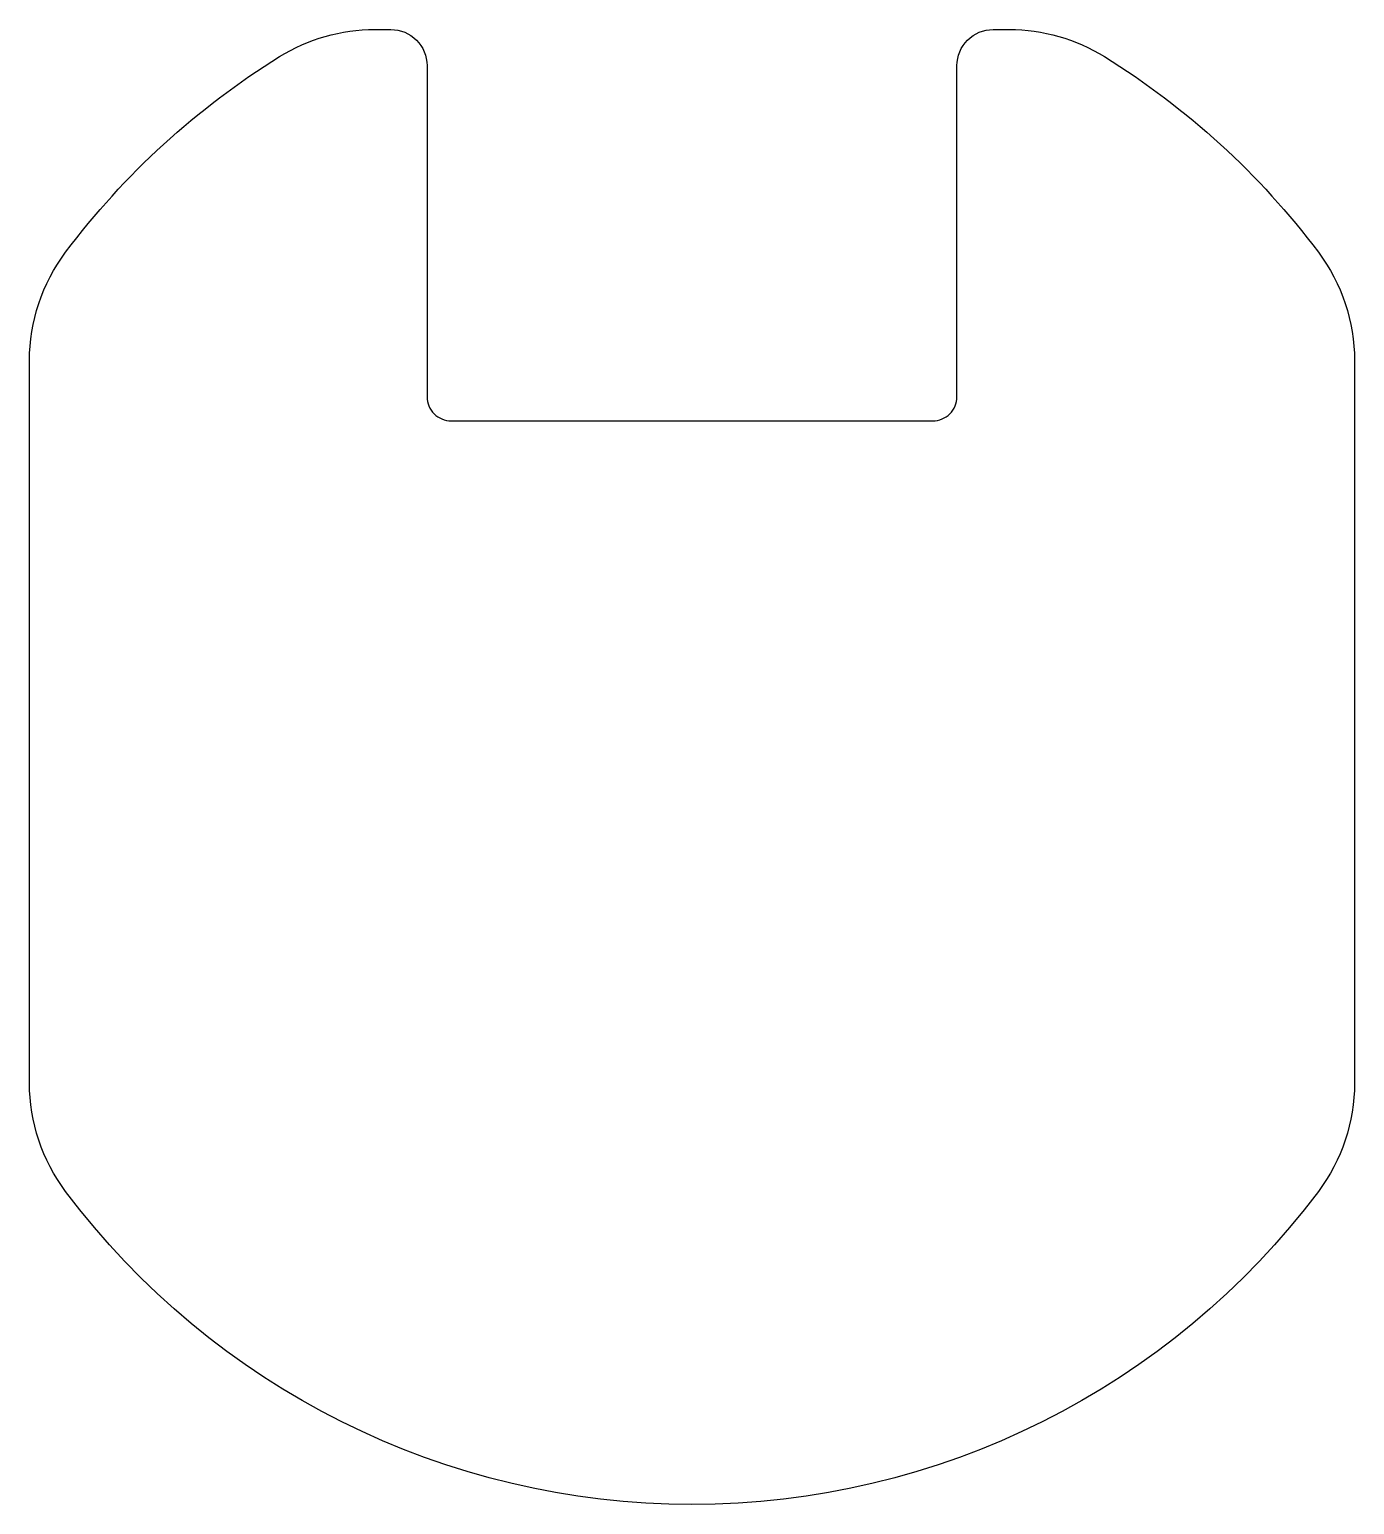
# Model space of a CAD drawing. Header units: millimetres. Extents: x -55 to 55, y -65 to 58.
import ezdxf

# ---------------------------------------------------------------- set-up
doc = ezdxf.new("R2010")
doc.units = ezdxf.units.MM
doc.layers.get('0').update_dxf_attribs({"linetype": 'CONTINUOUS'})

msp = doc.modelspace()

# ---------------------------------------------------------------- linework, layer by layer
msp.add_lwpolyline([(-22, 54.5), (-22, 27, 0.414214), (-20, 25), (20, 25, 0.414214), (22, 27), (22, 54.5, -0.414214), (25, 57.5), (26.34, 57.5, -0.139599), (34.24, 55.25, -0.093391), (52, 39, -0.162278), (55, 30), (55, -30, -0.162278), (52, -39, -0.5), (-52, -39, -0.162278), (-55, -30), (-55, 30, -0.162278), (-52, 39, -0.093391), (-34.24, 55.25, -0.139599), (-26.34, 57.5), (-25, 57.5, -0.414214)], format="xyb", close=True)

doc.saveas('drawing.dxf')
